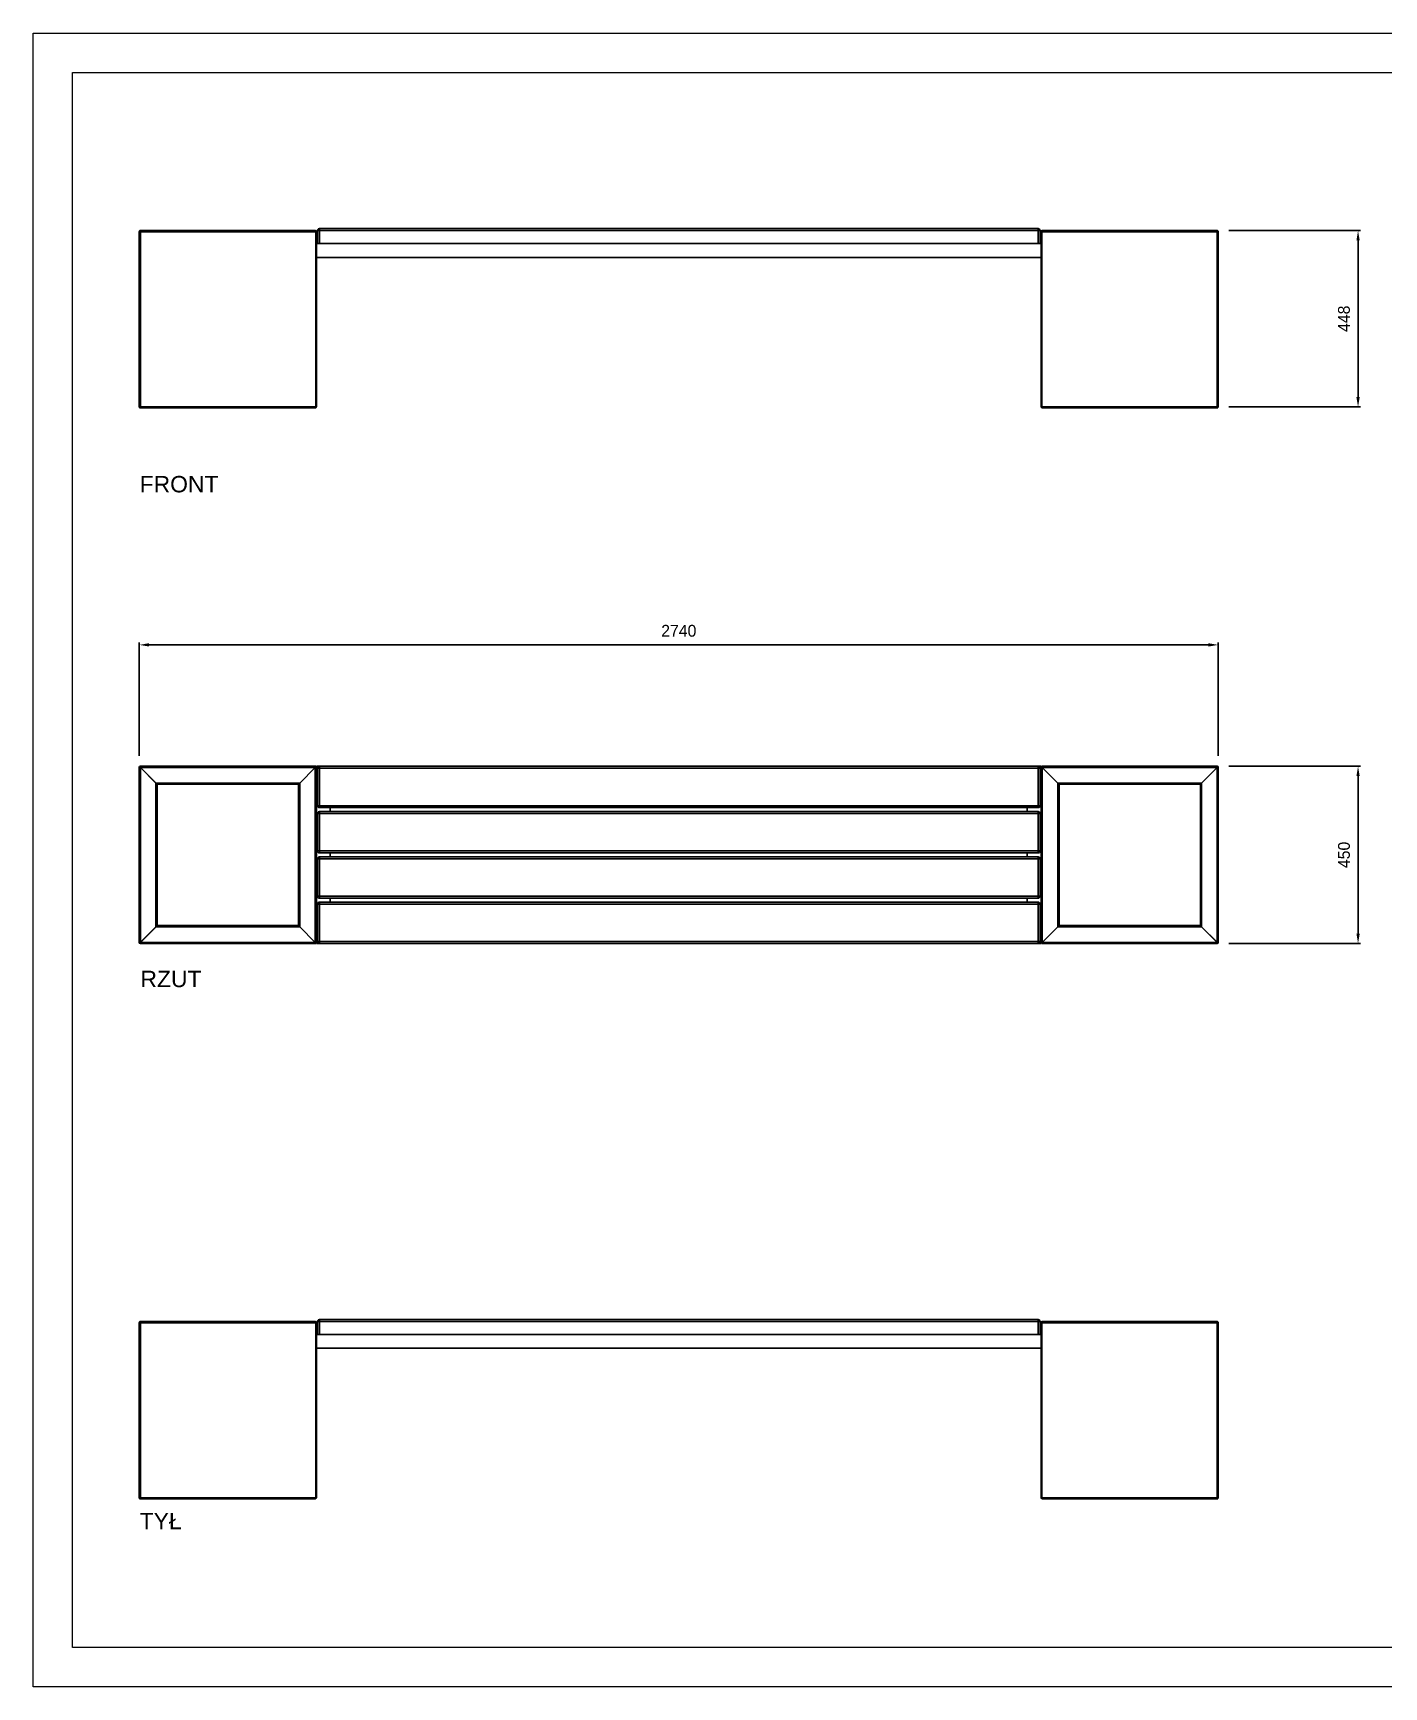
# Model space of a CAD drawing. Header units: millimetres. Extents: x -3518 to 2422, y -6371 to -2171.
# Drawn here: x -3518 to -88, y -6371 to -2171 of the extents above; entities that cross this region are included whole.
import ezdxf

# ---------------------------------------------------------------- set-up
doc = ezdxf.new("R2010")
doc.units = ezdxf.units.MM
doc.header["$PDSIZE"] = -1
doc.layers.add('tabelka', color=155, linetype='Continuous')
doc.layers.add('WYMIAR', color=96, linetype='Continuous')
doc.dimstyles.new('1-1', dxfattribs={"dimtxt": 30, "dimasz": 25, "dimexe": 6.25, "dimexo": 30, "dimgap": 20.625, "dimtad": 1, "dimdec": 1, "dimtxsty": 'Standard', "dimcen": 0, "dimclrd": 2, "dimclre": 2, "dimclrt": 2, "dimadec": 0, "dimazin": 0, "dimtfac": 1, "dimtdec": 1, "dimtmove": 0, "dimatfit": 3, "dimfxl": 0, "dimarcsym": 0})

# ---------------------------------------------------------------- blocks, each defined once
blk = doc.blocks.new('rzut')
for p, q in [((-3246, 2633.7), (-3248, 2633.7)), ((-3248, 2189.7), (-3248, 2633.7)), ((-3245, 2636.7), (-2800, 2636.7)), ((-3245, 2634.7), (-3245, 2636.7)), ((-3245, 2189.8), (-3245, 2633.6)), ((-3245, 2633.6), (-3205.5, 2594.1)), ((-3244.9, 2633.7), (-2801, 2633.7)), ((-3205.4, 2594.2), (-3244.9, 2633.7)), ((-2840.5, 2594.2), (-2801, 2633.7)), ((-2801, 2189.7), (-2801, 2633.7)), ((-2800, 2634.7), (-2800, 2636.7)), ((-2800, 2634.7), (-2798, 2634.7)), ((-2798, 2636.7), (-2790.5, 2636.7)), ((-2795, 2633.8), (-2798, 2636.7)), ((-2798, 2634.7), (-2798, 2636.7)), ((-2798, 2634.7), (-2798, 2188.7)), ((-2795.5, 2631.7), (-2790.5, 2631.7)), ((-2795.5, 2536.7), (-2795.5, 2631.7)), ((-2790.5, 2636.7), (-2790.5, 2631.7)), ((-2790.5, 2636.7), (-965.5, 2636.7)), ((-2790.5, 2631.7), (-2790.5, 2536.7)), ((-965.5, 2631.7), (-2790.5, 2631.7)), ((-965.5, 2631.7), (-965.5, 2636.7)), ((-965.5, 2636.7), (-958, 2636.7)), ((-965.5, 2536.7), (-965.5, 2631.7)), ((-965.5, 2631.7), (-960.5, 2631.7)), ((-960.9, 2633.8), (-958, 2636.7)), ((-960.5, 2631.7), (-960.5, 2536.7)), ((-958, 2636.7), (-958, 2634.7)), ((-958, 2188.7), (-958, 2634.7)), ((-956, 2634.7), (-958, 2634.7)), ((-956, 2636.7), (-511, 2636.7)), ((-956, 2634.7), (-956, 2636.7)), ((-955, 2633.7), (-955, 2189.7)), ((-955, 2633.7), (-915.5, 2594.2)), ((-955, 2633.7), (-511.1, 2633.7)), ((-915.5, 2594.2), (-955, 2633.7)), ((-511.1, 2633.7), (-550.6, 2594.2)), ((-550.5, 2594.1), (-511, 2633.6)), ((-511, 2634.7), (-511, 2636.7)), ((-511, 2633.6), (-511, 2189.8)), ((-510, 2633.7), (-508, 2633.7)), ((-508, 2633.7), (-508, 2189.7)), ((-3205.5, 2229.3), (-3205.5, 2594.1)), ((-3205.4, 2594.2), (-2840.5, 2594.2)), ((-3202.5, 2591.1), (-3202.5, 2232.3)), ((-2843.5, 2591.2), (-3202.4, 2591.2)), ((-2843.5, 2232.2), (-2843.5, 2591.2)), ((-2840.5, 2594.2), (-2840.5, 2229.2)), ((-915.5, 2229.2), (-915.5, 2594.2)), ((-915.5, 2594.2), (-550.6, 2594.2)), ((-912.5, 2591.2), (-912.5, 2232.2)), ((-553.6, 2591.2), (-912.5, 2591.2)), ((-553.5, 2232.3), (-553.5, 2591.1)), ((-550.5, 2594.1), (-550.5, 2229.3)), ((-2795.5, 2536.7), (-2790.5, 2536.7)), ((-2790.5, 2536.7), (-965.5, 2536.7)), ((-2790.5, 2531.7), (-2790.5, 2536.7)), ((-965.5, 2531.7), (-2790.5, 2531.7)), ((-2790.5, 2521.7), (-2790.5, 2516.7)), ((-2790.5, 2521.7), (-965.5, 2521.7)), ((-2763, 2521.7), (-2763, 2531.7)), ((-993, 2531.7), (-993, 2521.7)), ((-965.5, 2536.7), (-965.5, 2531.7)), ((-965.5, 2536.7), (-960.5, 2536.7)), ((-965.5, 2516.7), (-965.5, 2521.7)), ((-2795.5, 2516.7), (-2790.5, 2516.7)), ((-2795.5, 2421.7), (-2795.5, 2516.7)), ((-965.5, 2516.7), (-2790.5, 2516.7)), ((-2790.5, 2516.7), (-2790.5, 2421.7)), ((-965.5, 2421.7), (-965.5, 2516.7)), ((-965.5, 2516.7), (-960.5, 2516.7)), ((-960.5, 2516.7), (-960.5, 2421.7)), ((-2795.5, 2421.7), (-2790.5, 2421.7)), ((-2795.5, 2401.7), (-2790.5, 2401.7)), ((-2795.5, 2306.7), (-2795.5, 2401.7)), ((-2790.5, 2421.7), (-965.5, 2421.7)), ((-2790.5, 2416.7), (-2790.5, 2421.7)), ((-965.5, 2416.7), (-2790.5, 2416.7)), ((-2790.5, 2406.7), (-2790.5, 2401.7)), ((-2790.5, 2406.7), (-965.5, 2406.7)), ((-2790.5, 2401.7), (-2790.5, 2306.7)), ((-965.5, 2401.7), (-2790.5, 2401.7)), ((-2763, 2406.7), (-2763, 2416.7)), ((-993, 2416.7), (-993, 2406.7)), ((-965.5, 2421.7), (-965.5, 2416.7)), ((-965.5, 2421.7), (-960.5, 2421.7)), ((-965.5, 2401.7), (-965.5, 2406.7)), ((-965.5, 2306.7), (-965.5, 2401.7)), ((-965.5, 2401.7), (-960.5, 2401.7)), ((-960.5, 2401.7), (-960.5, 2306.7)), ((-2795.5, 2306.7), (-2790.5, 2306.7)), ((-2795.5, 2286.7), (-2790.5, 2286.7)), ((-2795.5, 2191.7), (-2795.5, 2286.7)), ((-2790.5, 2306.7), (-965.5, 2306.7)), ((-2790.5, 2301.7), (-2790.5, 2306.7)), ((-965.5, 2301.7), (-2790.5, 2301.7)), ((-2790.5, 2291.7), (-2790.5, 2286.7)), ((-2790.5, 2291.7), (-965.5, 2291.7)), ((-965.5, 2286.7), (-2790.5, 2286.7)), ((-2790.5, 2286.7), (-2790.5, 2191.7)), ((-2763, 2291.7), (-2763, 2301.7)), ((-993, 2301.7), (-993, 2291.7)), ((-965.5, 2306.7), (-965.5, 2301.7)), ((-965.5, 2306.7), (-960.5, 2306.7)), ((-965.5, 2286.7), (-965.5, 2291.7)), ((-965.5, 2191.7), (-965.5, 2286.7)), ((-965.5, 2286.7), (-960.5, 2286.7)), ((-960.5, 2286.7), (-960.5, 2191.7)), ((-3205.5, 2229.3), (-3245, 2189.8)), ((-3244.9, 2189.7), (-3205.4, 2229.2)), ((-2840.5, 2229.2), (-3205.4, 2229.2)), ((-3202.4, 2232.2), (-2843.5, 2232.2)), ((-2801, 2189.7), (-2840.5, 2229.2)), ((-915.5, 2229.2), (-955, 2189.7)), ((-915.5, 2229.2), (-955, 2189.7)), ((-550.6, 2229.2), (-915.5, 2229.2)), ((-912.5, 2232.2), (-553.6, 2232.2)), ((-550.6, 2229.2), (-511.1, 2189.7)), ((-511, 2189.8), (-550.5, 2229.3)), ((-3246, 2189.7), (-3248, 2189.7)), ((-3245, 2188.7), (-3245, 2186.7)), ((-2800, 2186.7), (-3245, 2186.7)), ((-2801, 2189.7), (-3244.9, 2189.7)), ((-2800, 2188.7), (-2798, 2188.7)), ((-2800, 2188.7), (-2800, 2186.7)), ((-2798, 2186.7), (-2795, 2189.7)), ((-2798, 2186.7), (-2798, 2188.7)), ((-2790.5, 2186.7), (-2798, 2186.7)), ((-2795.5, 2191.7), (-2790.5, 2191.7)), ((-2790.5, 2191.7), (-965.5, 2191.7)), ((-2790.5, 2186.7), (-2790.5, 2191.7)), ((-965.5, 2186.7), (-2790.5, 2186.7)), ((-965.5, 2191.7), (-965.5, 2186.7)), ((-965.5, 2191.7), (-960.5, 2191.7)), ((-958, 2186.7), (-965.5, 2186.7)), ((-958, 2186.7), (-960.9, 2189.7)), ((-958, 2188.7), (-958, 2186.7)), ((-956, 2188.7), (-958, 2188.7)), ((-956, 2188.7), (-956, 2186.7)), ((-511, 2186.7), (-956, 2186.7)), ((-511.1, 2189.7), (-955, 2189.7)), ((-511, 2188.7), (-511, 2186.7)), ((-510, 2189.7), (-508, 2189.7))]:
    blk.add_line(p, q)
at = {"flags": 128}
for points in [[(-2801, 2633.7), (-2800.4, 2633.9), (-2799.8, 2634.1), (-2799.3, 2634.3), (-2798.9, 2634.4), (-2798.5, 2634.5), (-2798.2, 2634.6), (-2798, 2634.7), (-2798, 2634.7)], [(-2801, 2633.7), (-2800.8, 2633.9), (-2800.6, 2634.1), (-2800.4, 2634.3), (-2800.3, 2634.4), (-2800.2, 2634.5), (-2800.1, 2634.6), (-2800, 2634.7), (-2800, 2634.7)], [(-958, 2634.7), (-957.9, 2634.7), (-957.8, 2634.6), (-957.5, 2634.5), (-957.1, 2634.4), (-956.7, 2634.3), (-956.1, 2634.1), (-955.6, 2633.9), (-955, 2633.7)], [(-956, 2634.7), (-956, 2634.7), (-955.9, 2634.7), (-955.9, 2634.6), (-955.8, 2634.5), (-955.6, 2634.4), (-955.5, 2634.2), (-955.3, 2634.1), (-955.2, 2633.9), (-955, 2633.7)], [(-3205.5, 2594.1), (-3205, 2593.6), (-3204.5, 2593.1), (-3204, 2592.6), (-3203.6, 2592.2), (-3203.2, 2591.8), (-3202.9, 2591.5), (-3202.7, 2591.3), (-3202.5, 2591.2), (-3202.5, 2591.1)], [(-3202.4, 2591.2), (-3202.5, 2591.3), (-3202.6, 2591.4), (-3202.9, 2591.7), (-3203.3, 2592.1), (-3203.7, 2592.5), (-3204.3, 2593.1), (-3204.8, 2593.6), (-3205.4, 2594.2)], [(-2843.5, 2591.2), (-2843.4, 2591.3), (-2843.3, 2591.4), (-2843.1, 2591.6), (-2842.8, 2591.9), (-2842.4, 2592.3), (-2842, 2592.7), (-2841.5, 2593.2), (-2841, 2593.7), (-2840.5, 2594.2)], [(-2840.5, 2594.2), (-2841, 2593.7), (-2841.5, 2593.2), (-2842, 2592.7), (-2842.4, 2592.3), (-2842.8, 2591.9), (-2843.1, 2591.6), (-2843.3, 2591.4), (-2843.4, 2591.3), (-2843.5, 2591.2)], [(-915.5, 2594.2), (-915, 2593.7), (-914.5, 2593.2), (-914, 2592.7), (-913.6, 2592.3), (-913.2, 2591.9), (-912.9, 2591.6), (-912.7, 2591.4), (-912.5, 2591.3), (-912.5, 2591.2)], [(-912.5, 2591.2), (-912.5, 2591.3), (-912.7, 2591.4), (-912.9, 2591.6), (-913.2, 2591.9), (-913.6, 2592.3), (-914, 2592.7), (-914.5, 2593.2), (-915, 2593.7), (-915.5, 2594.2)], [(-550.6, 2594.2), (-551.1, 2593.6), (-551.7, 2593.1), (-552.2, 2592.5), (-552.7, 2592.1), (-553.1, 2591.7), (-553.3, 2591.4), (-553.5, 2591.3), (-553.6, 2591.2)], [(-553.5, 2591.1), (-553.4, 2591.2), (-553.3, 2591.3), (-553.1, 2591.5), (-552.8, 2591.8), (-552.4, 2592.2), (-552, 2592.6), (-551.5, 2593.1), (-551, 2593.6), (-550.5, 2594.1)], [(-3202.5, 2232.3), (-3202.5, 2232.2), (-3202.7, 2232.1), (-3202.9, 2231.9), (-3203.2, 2231.6), (-3203.6, 2231.2), (-3204, 2230.8), (-3204.5, 2230.3), (-3205, 2229.8), (-3205.5, 2229.3)], [(-3205.4, 2229.2), (-3204.8, 2229.8), (-3204.3, 2230.4), (-3203.7, 2230.9), (-3203.3, 2231.3), (-3202.9, 2231.7), (-3202.6, 2232), (-3202.5, 2232.2), (-3202.4, 2232.2)], [(-2840.5, 2229.2), (-2841, 2229.7), (-2841.5, 2230.2), (-2842, 2230.7), (-2842.4, 2231.1), (-2842.8, 2231.5), (-2843.1, 2231.8), (-2843.3, 2232), (-2843.4, 2232.2), (-2843.5, 2232.2)], [(-2843.5, 2232.2), (-2843.4, 2232.2), (-2843.3, 2232), (-2843.1, 2231.8), (-2842.8, 2231.5), (-2842.4, 2231.1), (-2842, 2230.7), (-2841.5, 2230.2), (-2841, 2229.7), (-2840.5, 2229.2)], [(-912.5, 2232.2), (-912.5, 2232.2), (-912.7, 2232), (-912.9, 2231.8), (-913.2, 2231.5), (-913.6, 2231.1), (-914, 2230.7), (-914.5, 2230.2), (-915, 2229.7), (-915.5, 2229.2)], [(-915.5, 2229.2), (-915, 2229.7), (-914.5, 2230.2), (-914, 2230.7), (-913.6, 2231.1), (-913.2, 2231.5), (-912.9, 2231.8), (-912.7, 2232), (-912.5, 2232.2), (-912.5, 2232.2)], [(-553.6, 2232.2), (-553.5, 2232.2), (-553.3, 2232), (-553.1, 2231.7), (-552.7, 2231.3), (-552.2, 2230.9), (-551.7, 2230.4), (-551.1, 2229.8), (-550.6, 2229.2)], [(-550.5, 2229.3), (-551.1, 2229.9), (-551.6, 2230.4), (-552.2, 2230.9), (-552.6, 2231.4), (-553, 2231.8), (-553.3, 2232.1), (-553.4, 2232.2), (-553.5, 2232.3)], [(-2798, 2188.7), (-2798, 2188.7), (-2798.2, 2188.8), (-2798.4, 2188.8), (-2798.7, 2188.9), (-2799.1, 2189.1), (-2799.5, 2189.2), (-2800, 2189.4), (-2800.5, 2189.5), (-2801, 2189.7)], [(-2800, 2188.7), (-2800, 2188.7), (-2800, 2188.8), (-2800.1, 2188.8), (-2800.2, 2188.9), (-2800.3, 2189.1), (-2800.5, 2189.2), (-2800.6, 2189.4), (-2800.8, 2189.5), (-2801, 2189.7)], [(-955, 2189.7), (-955.6, 2189.5), (-956.1, 2189.3), (-956.7, 2189.2), (-957.1, 2189), (-957.5, 2188.9), (-957.8, 2188.8), (-957.9, 2188.7), (-958, 2188.7)], [(-955, 2189.7), (-955.2, 2189.5), (-955.3, 2189.4), (-955.5, 2189.2), (-955.6, 2189.1), (-955.8, 2188.9), (-955.9, 2188.8), (-955.9, 2188.8), (-956, 2188.7), (-956, 2188.7)]]:
    blk.add_lwpolyline(points, dxfattribs=at)
for centre, radius, start, end in [((-3245, 2633.7), 3, 90, 180), ((-3245, 2633.7), 1, 90, 180), ((-2790.5, 2631.7), 5, 90, 180), ((-965.5, 2631.7), 5, 0, 90), ((-511, 2633.7), 3, 0, 90), ((-511, 2633.7), 1, 0, 90), ((-2790.5, 2536.7), 5, 180, 270), ((-2790.5, 2516.7), 5, 90, 180), ((-965.5, 2536.7), 5, 270, 0), ((-965.5, 2516.7), 5, 0, 90), ((-2790.5, 2421.7), 5, 180, 270), ((-2790.5, 2401.7), 5, 90, 180), ((-965.5, 2421.7), 5, 270, 0), ((-965.5, 2401.7), 5, 0, 90), ((-2790.5, 2306.7), 5, 180, 270), ((-2790.5, 2286.7), 5, 90, 180), ((-965.5, 2306.7), 5, 270, 0), ((-965.5, 2286.7), 5, 0, 90), ((-3245, 2189.7), 3, 180, 270), ((-3245, 2189.7), 1, 180, 270), ((-2790.5, 2191.7), 5, 180, 270), ((-965.5, 2191.7), 5, 270, 0), ((-511, 2189.7), 3, 270, 0), ((-511, 2189.7), 1, 270, 0)]:
    blk.add_arc(centre, radius, start, end)
for points, knots in [([(-3245, 2633.6), (-3245.4, 2633.6), (-3245.8, 2633.7), (-3246.5, 2633.7), (-3246.8, 2633.7), (-3247.4, 2633.7), (-3247.6, 2633.7), (-3247.9, 2633.7), (-3248, 2633.7), (-3248, 2633.7)], [0, 0, 0, 0, 0.25, 0.25, 0.5, 0.5, 0.75, 0.75, 1, 1, 1, 1]), ([(-3245, 2636.7), (-3245, 2636.7), (-3245, 2636.6), (-3245, 2636.3), (-3245, 2636.1), (-3244.9, 2635.6), (-3244.9, 2635.2), (-3244.9, 2634.5), (-3244.9, 2634.1), (-3244.9, 2633.7)], [0, 0, 0, 0, 0.25, 0.25, 0.5, 0.5, 0.75, 0.75, 1, 1, 1, 1]), ([(-2801, 2633.7), (-2801, 2633.8), (-2800.9, 2633.9), (-2800.9, 2634.1), (-2800.8, 2634.2), (-2800.8, 2634.4), (-2800.7, 2634.5), (-2800.7, 2634.7), (-2800.6, 2634.8), (-2800.6, 2634.9), (-2800.5, 2635), (-2800.5, 2635.2), (-2800.5, 2635.3), (-2800.4, 2635.4), (-2800.4, 2635.5), (-2800.4, 2635.5), (-2800.4, 2635.6), (-2800.3, 2635.7), (-2800.3, 2635.7), (-2800.3, 2635.8), (-2800.2, 2636), (-2800.2, 2636.1), (-2800.1, 2636.3), (-2800.1, 2636.4), (-2800.1, 2636.5), (-2800, 2636.6), (-2800, 2636.7), (-2800, 2636.7), (-2800, 2636.7)], [0, 0, 0, 0, 0.038493, 0.075717, 0.111673, 0.14636, 0.17978, 0.211932, 0.242817, 0.272435, 0.300787, 0.327872, 0.353691, 0.378245, 0.401535, 0.423562, 0.444325, 0.463828, 0.48207, 0.499053, 0.550401, 0.604907, 0.662608, 0.723536, 0.787719, 0.855177, 0.925932, 1, 1, 1, 1]), ([(-2801, 2633.7), (-2800.8, 2633.9), (-2800.7, 2634), (-2800.5, 2634.2), (-2800.4, 2634.3), (-2800.4, 2634.3), (-2800.4, 2634.3), (-2800.3, 2634.4), (-2800.3, 2634.4), (-2800.3, 2634.4), (-2800.3, 2634.4), (-2800.3, 2634.4), (-2800.3, 2634.4), (-2800.3, 2634.4), (-2800.3, 2634.4), (-2800.3, 2634.4), (-2800.3, 2634.4), (-2800.2, 2634.5), (-2800.2, 2634.6), (-2800.1, 2634.7), (-2800, 2634.7), (-2800, 2634.7)], [0, 0, 0, 0, 0.25, 0.25, 0.375, 0.375, 0.4375, 0.4375, 0.46875, 0.46875, 0.484375, 0.484375, 0.492188, 0.492188, 0.496094, 0.496094, 0.5, 0.5, 0.75, 0.75, 1, 1, 1, 1]), ([(-956, 2636.7), (-955.9, 2636.7), (-955.9, 2636.6), (-955.6, 2635.9), (-955.4, 2635.1), (-955.2, 2634.3), (-955, 2633.9), (-955, 2633.7)], [0, 0, 0, 0, 0.229696, 0.472319, 0.728466, 0.862436, 1, 1, 1, 1]), ([(-956, 2634.7), (-955.9, 2634.7), (-955.8, 2634.7), (-955.6, 2634.4), (-955.3, 2634.1), (-955.1, 2633.8), (-955, 2633.7)], [0, 0, 0, 0, 0.2103508, 0.4451255, 0.7076142, 1, 1, 1, 1]), ([(-511.1, 2633.7), (-511.1, 2634.1), (-511, 2634.9), (-511, 2635.9), (-511, 2636.6), (-511, 2636.7), (-511, 2636.7)], [0, 0, 0, 0, 0.250002, 0.500002, 0.750001, 1, 1, 1, 1]), ([(-508, 2633.7), (-508, 2633.7), (-508.1, 2633.7), (-508.8, 2633.7), (-509.8, 2633.7), (-510.6, 2633.6), (-511, 2633.6)], [0, 0, 0, 0, 0.249983, 0.499986, 0.749971, 1, 1, 1, 1]), ([(-3248, 2189.7), (-3248, 2189.7), (-3247.9, 2189.7), (-3247.6, 2189.7), (-3247.4, 2189.7), (-3246.8, 2189.8), (-3246.5, 2189.8), (-3245.8, 2189.8), (-3245.4, 2189.8), (-3245, 2189.8)], [0, 0, 0, 0, 0.25, 0.25, 0.5, 0.5, 0.75, 0.75, 1, 1, 1, 1]), ([(-3244.9, 2189.7), (-3244.9, 2189.3), (-3244.9, 2188.9), (-3244.9, 2188.2), (-3244.9, 2187.9), (-3245, 2187.3), (-3245, 2187.1), (-3245, 2186.8), (-3245, 2186.7), (-3245, 2186.7)], [0, 0, 0, 0, 0.25, 0.25, 0.5, 0.5, 0.75, 0.75, 1, 1, 1, 1]), ([(-2800, 2186.7), (-2800, 2186.7), (-2800, 2186.7), (-2800, 2186.7), (-2800, 2186.8), (-2800.1, 2186.8), (-2800.1, 2186.8), (-2800.1, 2186.9), (-2800.1, 2186.9), (-2800.2, 2187), (-2800.2, 2187.1), (-2800.2, 2187.2), (-2800.3, 2187.3), (-2800.3, 2187.4), (-2800.3, 2187.5), (-2800.4, 2187.6), (-2800.4, 2187.8), (-2800.5, 2187.9), (-2800.5, 2188.1), (-2800.6, 2188.2), (-2800.6, 2188.4), (-2800.7, 2188.6), (-2800.7, 2188.8), (-2800.8, 2188.9), (-2800.8, 2189.1), (-2800.9, 2189.3), (-2800.9, 2189.5), (-2801, 2189.6), (-2801, 2189.7)], [0, 0, 0, 0, 0.034544, 0.069383, 0.104519, 0.139955, 0.175693, 0.211737, 0.248088, 0.284749, 0.321722, 0.359009, 0.396613, 0.434536, 0.47278, 0.511346, 0.550237, 0.589455, 0.629002, 0.668879, 0.709089, 0.749632, 0.790511, 0.831728, 0.873283, 0.91518, 0.957418, 1, 1, 1, 1]), ([(-2800, 2188.7), (-2800, 2188.7), (-2800.1, 2188.7), (-2800.2, 2188.8), (-2800.3, 2188.9), (-2800.4, 2189.1), (-2800.5, 2189.2), (-2800.7, 2189.4), (-2800.9, 2189.6), (-2801, 2189.7)], [0, 0, 0, 0, 0.25, 0.25, 0.5, 0.5, 0.75, 0.75, 1, 1, 1, 1]), ([(-955, 2189.7), (-955.1, 2189.5), (-955.2, 2189), (-955.5, 2188.3), (-955.7, 2187.6), (-955.9, 2187), (-955.9, 2186.8), (-956, 2186.7), (-956, 2186.7)], [0, 0, 0, 0, 0.163333, 0.301083, 0.499179, 0.723157, 0.854997, 1, 1, 1, 1]), ([(-955, 2189.7), (-955.1, 2189.6), (-955.4, 2189.3), (-955.7, 2189), (-955.9, 2188.8), (-955.9, 2188.7), (-956, 2188.7), (-956, 2188.7)], [0, 0, 0, 0, 0.335519, 0.545845, 0.757176, 0.874165, 1, 1, 1, 1]), ([(-511, 2186.7), (-511, 2186.8), (-511, 2186.8), (-511, 2187.5), (-511, 2188.5), (-511.1, 2189.3), (-511.1, 2189.7)], [0, 0, 0, 0, 0.249999, 0.499998, 0.749998, 1, 1, 1, 1]), ([(-511, 2189.8), (-510.6, 2189.8), (-509.8, 2189.8), (-508.8, 2189.7), (-508.1, 2189.7), (-508, 2189.7), (-508, 2189.7)], [0, 0, 0, 0, 0.250029, 0.500014, 0.750017, 1, 1, 1, 1])]:
    blk.add_open_spline(points, degree=3, knots=knots)
blk = doc.blocks.new('front')
for p, q in [((-3248, -1435.8), (-3248, -990.8)), ((-3248, -990.8), (-3245, -990.8)), ((-3245, -989.8), (-3245, -987.8)), ((-3244.9, -987.8), (-3245, -987.8)), ((-2800, -990.8), (-3245, -990.8)), ((-3245, -1435.8), (-3245, -990.8)), ((-2801, -987.8), (-3244.9, -987.8)), ((-2800, -990.8), (-2798, -990.8)), ((-2800, -1435.8), (-2800, -990.8)), ((-2798, -1020.8), (-2798, -990.8)), ((-2795.5, -1020.8), (-2795.5, -987.8)), ((-2795.5, -987.8), (-2790.5, -987.8)), ((-2790.5, -982.8), (-965.5, -982.8)), ((-2790.5, -987.8), (-2790.5, -982.8)), ((-965.5, -987.8), (-2790.5, -987.8)), ((-2790.5, -987.8), (-2790.5, -1020.8)), ((-965.5, -982.8), (-965.5, -987.8)), ((-965.5, -987.8), (-960.5, -987.8)), ((-965.5, -1020.8), (-965.5, -987.8)), ((-960.5, -987.8), (-960.5, -1020.8)), ((-956, -990.8), (-958, -990.8)), ((-958, -990.8), (-958, -1020.8)), ((-511, -990.8), (-956, -990.8)), ((-956, -990.8), (-956, -1435.8)), ((-511.1, -987.8), (-955, -987.8)), ((-511, -987.8), (-511.1, -987.8)), ((-511, -989.8), (-511, -987.8)), ((-511, -990.8), (-511, -1435.8)), ((-508, -990.8), (-511, -990.8)), ((-508, -990.8), (-508, -1435.8)), ((-2798, -1055.8), (-2798, -1020.8)), ((-958, -1020.8), (-2798, -1020.8)), ((-2790.5, -1020.8), (-965.5, -1020.8)), ((-958, -1055.8), (-958, -1020.8)), ((-958, -1055.8), (-2798, -1055.8)), ((-2798, -1434.8), (-2798, -1055.8)), ((-958, -1055.8), (-958, -1434.8)), ((-3245, -1435.8), (-3248, -1435.8)), ((-3247, -1437.8), (-3247, -1435.8)), ((-2801, -1437.8), (-3247, -1437.8)), ((-3245, -1435.8), (-2800, -1435.8)), ((-2800, -1437.6), (-2800.6, -1435.8)), ((-2800, -1434.8), (-2798, -1434.8)), ((-956, -1434.8), (-958, -1434.8)), ((-956, -1437.6), (-955.3, -1435.8)), ((-956, -1435.8), (-511, -1435.8)), ((-509, -1437.8), (-955, -1437.8)), ((-508, -1435.8), (-511, -1435.8)), ((-509, -1437.8), (-509, -1435.8))]:
    blk.add_line(p, q)
for centre, radius, start, end in [((-2801, -990.8), 3, 0, 90), ((-2790.5, -987.8), 5, 90, 180), ((-965.5, -987.8), 5, 0, 90), ((-955, -990.8), 3, 90, 180), ((-2801, -1434.8), 3, 270, 289.4712), ((-2801, -1434.8), 3, 289.4712, 0), ((-955, -1434.8), 3, 180, 250.5288), ((-955, -1434.8), 3, 250.5288, 270)]:
    blk.add_arc(centre, radius, start, end)
for points, knots in [([(-3248, -990.8), (-3248, -990.4), (-3247.9, -990), (-3247.6, -989.3), (-3247.4, -989), (-3246.8, -988.4), (-3246.5, -988.2), (-3245.8, -987.9), (-3245.4, -987.8), (-3245, -987.8)], [0, 0, 0, 0, 0.25, 0.25, 0.5, 0.5, 0.75, 0.75, 1, 1, 1, 1]), ([(-3246, -990.8), (-3246, -990.7), (-3246, -990.5), (-3245.9, -990.3), (-3245.8, -990.2), (-3245.6, -990), (-3245.5, -989.9), (-3245.2, -989.8), (-3245.1, -989.8), (-3245, -989.8)], [0, 0, 0, 0, 0.25, 0.25, 0.5, 0.5, 0.75, 0.75, 1, 1, 1, 1]), ([(-3244.9, -987.8), (-3244.9, -987.8), (-3244.9, -987.9), (-3244.9, -988.2), (-3244.9, -988.4), (-3245, -989), (-3245, -989.3), (-3245, -990), (-3245, -990.4), (-3245, -990.8)], [0, 0, 0, 0, 0.25, 0.25, 0.5, 0.5, 0.75, 0.75, 1, 1, 1, 1]), ([(-2800, -990.8), (-2800, -990.7), (-2800, -990.6), (-2800, -990.5), (-2800, -990.3), (-2800.1, -990.1), (-2800.1, -990), (-2800.1, -989.8), (-2800.1, -989.6), (-2800.2, -989.5), (-2800.2, -989.3), (-2800.2, -989.2), (-2800.3, -989), (-2800.3, -988.9), (-2800.3, -988.8), (-2800.4, -988.6), (-2800.4, -988.5), (-2800.5, -988.4), (-2800.5, -988.3), (-2800.6, -988.2), (-2800.6, -988.1), (-2800.7, -988), (-2800.7, -988), (-2800.8, -987.9), (-2800.8, -987.9), (-2800.9, -987.8), (-2800.9, -987.8), (-2801, -987.8), (-2801, -987.8)], [0, 0, 0, 0, 0.034544, 0.069383, 0.104519, 0.139955, 0.175693, 0.211737, 0.248088, 0.284749, 0.321722, 0.359009, 0.396613, 0.434536, 0.47278, 0.511346, 0.550237, 0.589455, 0.629002, 0.668879, 0.709089, 0.749632, 0.790511, 0.831728, 0.873283, 0.91518, 0.957418, 1, 1, 1, 1]), ([(-955, -987.8), (-955.1, -987.8), (-955.2, -987.9), (-955.5, -988.1), (-955.7, -988.6), (-955.9, -989.4), (-955.9, -990.1), (-956, -990.6), (-956, -990.8)], [0, 0, 0, 0, 0.163333, 0.301083, 0.499179, 0.723157, 0.854997, 1, 1, 1, 1]), ([(-511, -990.8), (-511, -990.4), (-511, -989.6), (-511, -988.6), (-511, -987.9), (-511.1, -987.8), (-511.1, -987.8)], [0, 0, 0, 0, 0.249999, 0.499998, 0.749998, 1, 1, 1, 1]), ([(-511, -987.8), (-510.6, -987.8), (-509.8, -987.9), (-508.8, -988.6), (-508.1, -989.6), (-508, -990.4), (-508, -990.8)], [0, 0, 0, 0, 0.250029, 0.500014, 0.750017, 1, 1, 1, 1]), ([(-511, -989.8), (-510.9, -989.8), (-510.6, -989.8), (-510.3, -990.1), (-510, -990.4), (-510, -990.7), (-510, -990.8)], [0, 0, 0, 0, 0.250126, 0.50002, 0.749994, 1, 1, 1, 1])]:
    blk.add_open_spline(points, degree=3, knots=knots)
blk = doc.blocks.new('*D11')
at = {"color": 2, "lineweight": -2}
for p, q in [((-481.1, -2672.6), (-146.9, -2672.6)), ((-153.2, -2697.6), (-153.2, -3095.6)), ((-481.1, -3120.6), (-146.9, -3120.6))]:
    blk.add_line(p, q, dxfattribs=at)
at = {"color": 2}
for points in [[(-157.3, -2697.6), (-149, -2697.6), (-153.2, -2672.6)], [(-157.3, -3095.6), (-149, -3095.6), (-153.2, -3120.6)]]:
    blk.add_solid(points, dxfattribs=at)
at = {"layer": 'Defpoints', "color": 0}
for p in [(-511.1, -2672.6), (-511.1, -3120.6), (-153.2, -3120.6)]:
    blk.add_point(p, dxfattribs=at)
at = {"color": 2, "insert": (-188.8, -2896.6), "char_height": 30, "attachment_point": 5, "rotation": 90}
blk.add_mtext('448', dxfattribs=at)
blk = doc.blocks.new('*D13')
at = {"color": 2, "lineweight": -2}
for p, q in [((-3248, -4006.2), (-3248, -3718.6)), ((-3223, -3724.8), (-533, -3724.8)), ((-508, -4006.2), (-508, -3718.6))]:
    blk.add_line(p, q, dxfattribs=at)
at = {"color": 2}
for points in [[(-3223, -3720.6), (-3223, -3729), (-3248, -3724.8)], [(-533, -3720.6), (-533, -3729), (-508, -3724.8)]]:
    blk.add_solid(points, dxfattribs=at)
at = {"layer": 'Defpoints', "color": 0}
for p in [(-508, -3724.8), (-3248, -4036.2), (-508, -4036.2)]:
    blk.add_point(p, dxfattribs=at)
at = {"color": 2, "insert": (-1878, -3689.2), "char_height": 30, "attachment_point": 5}
blk.add_mtext('2740', dxfattribs=at)
blk = doc.blocks.new('*D14')
at = {"color": 2, "lineweight": -2}
for p, q in [((-481, -4033.2), (-146.9, -4033.2)), ((-153.2, -4058.2), (-153.2, -4458.2)), ((-481, -4483.2), (-146.9, -4483.2))]:
    blk.add_line(p, q, dxfattribs=at)
at = {"color": 2}
for points in [[(-157.3, -4058.2), (-149, -4058.2), (-153.2, -4033.2)], [(-157.3, -4458.2), (-149, -4458.2), (-153.2, -4483.2)]]:
    blk.add_solid(points, dxfattribs=at)
at = {"layer": 'Defpoints', "color": 0}
for p in [(-511, -4033.2), (-511, -4483.2), (-153.2, -4483.2)]:
    blk.add_point(p, dxfattribs=at)
at = {"color": 2, "insert": (-188.8, -4258.2), "char_height": 30, "attachment_point": 5, "rotation": 90}
blk.add_mtext('450', dxfattribs=at)

msp = doc.modelspace()

# ---------------------------------------------------------------- linework, layer by layer
at = {"layer": 'tabelka', "lineweight": 5}
for points in [[(-3517.61, -2171.1), (2422.39, -2171.1), (2422.39, -6371.1), (-3517.61, -6371.1)], [(-3417.61, -2271.1), (2322.39, -2271.1), (2322.39, -6271.1), (-3417.61, -6271.1)]]:
    msp.add_lwpolyline(points, close=True, dxfattribs=at)

# ---------------------------------------------------------------- block references
for name, p in [('front', (0, -1684.82)), ('rzut', (0, -6669.89)), ('front', (0, -4455.3))]:
    msp.add_blockref(name, p)

# ---------------------------------------------------------------- texts
at = {"layer": 'WYMIAR', "char_height": 41.5951, "width": 196.5247, "attachment_point": 1}
for s, insert in [('{\\f@Arial Unicode MS|b0|i0|c238|p34;FRONT}', (-3246.99, -3295.82)), ('{\\f@Arial Unicode MS|b0|i0|c238|p34;RZUT}', (-3244.98, -4552.33)), ('{\\f@Arial Unicode MS|b0|i0|c238|p34;TYŁ}', (-3246.99, -5929.05))]:
    msp.add_mtext(s, dxfattribs=dict(at, insert=insert))

# ---------------------------------------------------------------- dimensions: what is measured, and where the dimension line sits
for base, p1, p2, picture, middle in [((-153.16, -3120.63), (-511.06, -2672.63), (-511.06, -3120.63), '*D11', (-188.79, -2896.63)), ((-153.16, -4483.18), (-510.99, -4033.18), (-510.99, -4483.18), '*D14', (-188.79, -4258.18))]:
    dim = msp.add_linear_dim(base=base, p1=p1, p2=p2, angle=90, dimstyle='1-1')
    dim.commit()
    dim.dimension.update_dxf_attribs({"geometry": picture, "text_midpoint": middle})
dim = msp.add_linear_dim(base=(-507.99, -3724.82), p1=(-3247.99, -4036.17), p2=(-507.99, -4036.18), dimstyle='1-1')
dim.commit()
dim.dimension.update_dxf_attribs({"geometry": '*D13', "text_midpoint": (-1877.99, -3689.19)})

doc.saveas('drawing.dxf')
